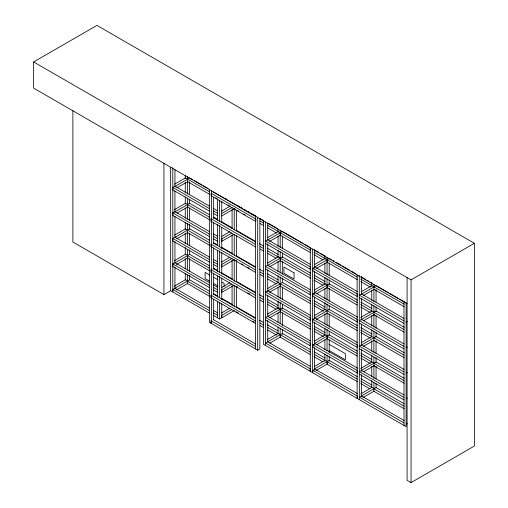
<?xml version="1.0" encoding="UTF-8"?>
<svg xmlns="http://www.w3.org/2000/svg" width="508" height="508" viewBox="0 0 508 508"><rect width="100%" height="100%" fill="white"/><g stroke="black" fill="none" stroke-linecap="round" stroke-linejoin="round"><path stroke-width="0.76" d="M407.086 303.74L33.63 88.132L33.63 61.957L96.945 25.4L474.37 243.307L474.37 446.043L411.055 482.6L407.086 480.308L407.086 277.565M174.676 184.131L185.337 177.971L187.49 179.216L174.828 186.531M209.213 210.972L172.784 189.941L172.784 187.439L174.936 186.195L209.309 206.038M189.573 177.787L187.42 179.026L209.417 191.726M176.828 187.846L187.49 181.693M174.193 209.804L185.522 203.264M209.213 236.442L172.784 215.411L172.784 212.909L174.936 211.665L209.309 231.508M175.012 211.817L187.674 204.508L187.674 206.978L177.013 213.131M174.606 235.096L185.268 228.943L187.42 230.181L174.758 237.496M209.213 261.957L172.784 240.925L172.784 238.423L174.936 237.179L209.309 257.023M221.482 211.157L230.143 206.153M176.759 238.798L187.42 232.639M232.296 207.397L221.634 213.55L221.634 216.027L234.296 208.718M174.193 260.807L185.522 254.267L187.674 255.505L187.674 258L176.346 264.541M209.213 287.471L172.784 266.44L172.784 263.938L174.936 262.7L209.309 282.537M175.012 262.82L187.674 255.505M221.666 236.442L229.667 231.826M231.819 233.07L221.818 238.843L221.818 241.313L233.82 234.385M174.193 286.245L185.522 279.705L187.674 280.943L187.674 283.445L176.346 289.985M72.885 110.598L72.885 242.03L163.932 294.596L170.624 290.735L209.213 312.991M172.796 167.659L172.796 291.967L172.784 289.458L189.573 279.806L209.512 291.313M221.412 262.122L230.08 257.118M267.449 237.693L278.111 231.54L310.528 250.165M232.232 258.362L221.564 264.516L221.564 266.973L234.232 259.664M310.344 264.37L267.722 239.763L265.57 241.008L310.248 266.802L310.248 269.304L265.57 243.51M282.442 231.464L280.289 232.702L280.264 235.255L269.602 241.408M267.602 240.094L280.264 232.778M221.666 287.445L229.667 282.829M267.633 262.985L278.295 256.826L280.448 258.07L280.448 260.541L269.786 266.694M231.819 284.067L221.818 289.839L221.818 292.335L233.82 285.407M267.786 265.379L282.442 256.934L310.623 273.202M221.666 312.884L229.667 308.267M267.379 288.658L278.047 282.505L280.2 283.743L267.532 291.059M231.819 309.505L221.818 315.278L221.818 317.779L234.48 310.471M310.528 303.651L280.289 286.195L280.289 283.693L282.442 282.448L310.623 298.717M213.341 315.373L219.602 318.986L221.755 317.748L221.755 303.492M314.3 264.687L324.968 258.528M269.532 292.36L280.2 286.201M329.203 258.382L327.05 259.626L357.295 277.089M314.452 267.081L327.12 259.772L313.969 252.152M312.871 268.345L357.549 294.138L357.549 296.64L312.871 270.847L312.871 268.345L315.024 267.1L357.645 291.706M316.452 268.402L327.12 262.242L327.12 259.772M267.633 313.982L278.295 307.829L280.448 309.067L280.448 311.563L269.786 317.722M267.786 316.382L282.442 307.962L310.623 324.237M314.49 289.973L325.152 283.82M316.643 293.688L327.304 287.528L327.304 285.058L314.642 292.373L314.642 293.605M312.871 293.815L357.549 319.608L357.549 322.11L312.871 296.316L312.871 293.815L315.024 292.57L357.645 317.176M267.633 339.42L278.295 333.267L280.448 334.505L280.448 337.007L269.786 343.167M267.786 341.82L280.448 334.505M310.528 354.686L280.289 337.223L280.289 334.721L282.442 333.483L310.623 349.752M314.236 315.652L324.898 309.493M209.347 189.262L209.347 322.275L257.702 350.196L259.855 348.952L259.855 218.313M314.389 318.046L327.05 310.737L313.969 303.136M312.871 319.329L357.549 345.129L357.549 347.631L312.871 321.831L312.871 319.329L315.024 318.091L357.645 342.69M361.156 291.795L371.818 285.642L404.152 304.216M316.389 319.348L327.05 313.195M373.907 286.753L376.06 285.515M361.309 294.196L373.971 286.88M363.309 295.51L373.971 289.357M33.63 61.957L411.055 279.864L474.37 243.307M314.49 340.976L325.152 334.816M314.642 343.37L327.304 336.061L327.304 338.55L316.643 344.71M312.871 344.849L357.549 370.643L357.549 373.145L312.871 347.351L312.871 344.849L315.024 343.605L357.645 368.211M360.674 317.468L372.008 310.928M361.493 319.481L374.161 312.172L372.542 311.239M363.493 320.796L374.161 314.642M314.49 366.414L325.152 360.255M312.871 370.364L357.549 396.157L357.549 398.659L312.871 372.866L312.871 370.364L315.024 369.119L357.645 393.725M361.086 342.76L371.754 336.607L373.907 337.845L361.245 345.161M315.976 370.542L327.304 364.001L327.304 361.499L326.231 360.877M363.239 346.462L373.907 340.303L404.152 357.702M406.133 322.161L407.213 321.539M360.674 368.471L372.008 361.931L374.161 363.169M363.493 371.824L374.161 365.665M406.133 347.631L407.213 347.008M360.674 393.91L372.008 387.369L374.161 388.607M362.826 397.656L374.161 391.109M406.133 373.145L407.213 372.523M406.133 398.659L407.213 398.043M406.133 424.18L407.213 423.558M190.265 178.181L192.322 179.375M194.386 180.562L201.949 184.931M203.321 185.725L208.134 188.5M225.317 198.425L226.695 199.219M238.271 205.943L242.392 208.324M244.456 209.512L245.828 210.306M247.891 211.499L249.955 212.687M251.327 213.481L255.454 215.862M260.261 218.643L263.703 220.624M268.51 223.406L277.451 228.562M283.127 231.858L303.06 243.37M304.432 244.164L309.245 246.939M314.744 250.114L318.872 252.495M320.243 253.289L325.056 256.07M329.889 258.782L331.267 259.575M332.638 260.369L334.016 261.163M336.08 262.35L340.887 265.132M342.265 265.925L349.828 270.288M351.199 271.082L356.013 273.863M361.512 277.038L365.633 279.419M367.011 280.213L369.075 281.4M370.446 282.194L371.824 282.988M376.745 285.909L388.43 292.659M389.807 293.453L398.056 298.215M399.428 299.009L404.241 301.784M213.296 192.005L255.911 216.611M360.731 279.07L371.729 285.42M260.172 221.075L263.608 223.063M267.735 225.444L278.047 231.394M187.42 181.527L209.417 194.227M215.608 197.803L216.98 198.596M227.978 204.946L229.356 205.74M234.055 208.496L235.426 209.29M237.49 210.483L238.862 211.277M243.675 214.052L245.053 214.846M260.172 223.577L263.608 225.558M267.735 227.94L276.669 233.102M280.289 235.204L310.528 252.666M313.969 254.654L322.904 259.81M327.05 262.128L357.295 279.591M360.731 281.572L370.357 287.128M373.907 289.255L404.152 306.718M213.43 208.42L217.551 210.801M404.114 318.51L361.493 293.903L359.34 295.148L404.025 320.942M172.784 187.439L209.213 208.471M213.341 210.852L217.462 213.233M213.341 213.354L217.462 215.735M359.34 297.65L404.025 323.444M209.512 214.763L189.573 203.257L187.42 204.495L209.417 217.195M213.633 217.145L217.761 219.526M221.882 221.907L232.194 227.857M357.384 300.126L329.203 283.851L327.05 285.096L357.295 302.558M360.826 302.108L371.824 308.458M236.207 230.219L255.454 241.332M259.575 243.713L263.703 246.094M267.138 248.082L278.136 254.432M314.058 275.19L325.056 281.54M404.241 327.254L376.06 310.985L373.907 312.223L404.152 329.686M213.709 217.792L255.638 241.999M186.061 203.575L187.141 204.197M325.691 284.124L327.304 285.058M360.731 304.54L371.729 310.89M260.172 246.545L263.608 248.533M267.735 250.914L278.047 256.864M310.528 275.634L280.289 258.172L280.289 260.674L310.528 278.136M313.969 277.622L324.968 283.972M255.549 244.431L210.871 218.637L210.871 221.139L255.549 246.932M187.42 206.997L209.417 219.697M260.172 249.047L263.608 251.028M267.735 253.409L275.984 258.172M327.05 287.598L357.295 305.06M360.731 307.042L370.357 312.598M313.969 280.124L322.904 285.28M373.907 314.725L404.152 332.188M213.43 233.89L217.551 236.271M310.344 289.839L267.722 265.233L265.57 266.478L310.248 292.271L310.248 294.773L265.57 268.98M404.114 343.98L361.493 319.373L359.34 320.618L404.025 346.412M172.784 212.909L209.213 233.94M213.341 236.322L217.462 238.703M213.341 238.824L217.462 241.205M359.34 323.12L404.025 348.913M209.512 240.278L189.573 228.771L187.42 230.016L209.417 242.716M213.633 242.659L217.761 245.04M221.882 247.421L232.194 253.378M236.207 255.74L255.454 266.852M259.575 269.234L263.703 271.615M267.138 273.596L278.136 279.946M357.384 325.641L329.203 309.372L327.05 310.61L357.295 328.073M360.826 327.628L371.824 333.972M314.058 300.704L325.056 307.054M404.241 352.768L376.06 336.499L373.907 337.744L404.152 355.206M213.709 243.262L255.638 267.468M360.731 330.06L371.729 336.41M260.172 272.059L263.608 274.047M267.735 276.428L278.047 282.378M280.289 283.693L310.528 301.155M255.549 269.9L210.871 244.107L210.871 246.609L255.549 272.402M187.42 232.518L209.417 245.218M235.426 260.274L236.804 261.068M241.611 263.849L242.989 264.643M247.802 267.418L249.174 268.211M260.172 274.561L263.608 276.549M267.735 278.93L275.984 283.693M313.969 305.638L323.59 311.194M327.05 313.112L357.295 330.575M360.731 332.562L370.357 338.118M213.43 259.404L217.551 261.785M310.344 315.354L267.722 290.754L265.57 291.992L310.248 317.792L310.248 320.288L265.57 294.494M404.114 369.494L361.493 344.888L359.34 346.132L404.025 371.926M172.784 238.423L209.213 259.455M213.341 261.836L217.462 264.217M213.341 264.338L217.462 266.719M359.34 348.634L404.025 374.428M209.512 265.798L189.573 254.286L187.42 255.53L209.417 268.23M213.633 268.18L217.761 270.561M221.882 272.942L232.194 278.892M236.207 281.254L255.454 292.367M259.575 294.748L263.703 297.129M267.138 299.11L278.136 305.46M314.058 326.219L325.056 332.569M357.384 351.155L329.203 334.886L327.05 336.131L357.295 353.593M360.826 353.143L371.824 359.493M404.241 378.289L376.06 362.014L359.34 371.646L404.025 397.447M213.023 268.383L255.638 292.983M325.691 335.128L327.304 336.061M360.731 355.575L371.729 361.925M260.172 297.58L263.608 299.561M267.735 301.942L278.047 307.899M310.528 326.669L280.289 309.207L280.289 311.709L310.528 329.171M313.969 328.651L324.968 335.001M373.907 363.258L404.152 380.721M255.549 295.421L210.871 269.621L210.871 272.123L255.549 297.923M187.42 258.032L209.417 270.732M236.112 286.188L237.49 286.982M247.802 292.938L249.86 294.126M260.172 300.082L263.608 302.063M267.735 304.444L275.984 309.207M313.969 331.153L323.59 336.709M327.05 338.633L357.295 356.089M360.731 358.077L370.357 363.633M373.907 365.76L404.152 383.223M209.855 275.107L205.105 272.364L205.105 278.581L209.855 281.318M213.925 277.457L217.996 279.806M222.066 282.156L224.098 283.331L224.098 286.436M329.07 344.24L345.351 353.644L345.351 359.855L329.07 350.457M213.925 283.667L217.996 286.017M213.43 284.918L217.551 287.299M310.344 340.874L267.722 316.268L265.57 317.513L310.248 343.306L310.248 345.808L265.57 320.008M361.493 370.408L404.114 395.008M172.784 263.938L209.213 284.975M213.341 287.357L217.462 289.738M213.341 289.852L217.462 292.233M359.34 374.148L404.025 399.942M213.633 293.694L217.761 296.075M221.882 298.456L232.194 304.406M236.207 306.769L255.454 317.881M259.575 320.262L263.703 322.644M267.138 324.631L278.136 330.981M314.058 351.733L325.056 358.083M357.384 376.676L329.203 360.401L314.642 368.808L314.642 370.059M360.826 378.657L371.824 385.007M404.241 403.803L376.06 387.528L359.34 397.167L404.025 422.961M213.023 293.897L255.638 318.503M187.42 281.045L209.417 293.745M260.172 323.094L263.608 325.076M267.735 327.457L278.047 333.413M327.05 361.645L357.295 379.108M360.731 381.089L371.729 387.439M280.289 334.721L310.528 352.184M313.969 354.171L324.968 360.521M373.907 388.772L404.152 406.235M255.549 320.935L210.871 295.142L210.871 297.644L255.549 323.437M187.42 283.547L209.417 296.247M357.295 381.61L327.05 364.147L327.05 355.435M360.731 383.591L369.672 388.753M236.112 311.702L238.176 312.896M252.609 321.227L253.987 322.021M260.172 325.596L263.608 327.577M267.735 329.959L276.669 335.121M313.969 356.673L322.904 361.829M404.152 408.737L373.907 391.274L373.907 382.549M174.936 288.214L209.309 308.058M213.43 310.439L217.551 312.82M310.344 366.389L267.722 341.782L265.57 343.027L310.248 368.821L310.248 371.323M361.493 395.923L404.114 420.529M172.784 289.458L209.213 310.49M213.341 312.871L217.462 315.252M213.709 319.811L255.638 344.018M255.549 346.45L210.871 320.656L210.871 323.158M411.055 279.864L411.055 482.6M406.133 302.374L406.133 426.682L357.124 398.386L357.124 274.872M403.981 301.13L404.025 425.463M376.06 289.458L376.06 302.127M376.06 306.876L376.06 311.633M376.06 315.589L376.06 328.257M376.06 332.213L376.06 336.969M376.06 340.925L376.06 353.593M376.06 357.549L376.06 362.306M376.06 366.262L376.06 378.93M376.06 383.68L376.06 387.642M373.907 284.366L373.907 301.79M373.907 305.746L373.907 327.127M373.907 331.083L373.907 352.463M373.907 357.213L373.907 378.587M371.754 283.127L371.754 286.296M371.754 290.252L371.754 300.546M371.754 304.502L371.754 311.633M371.754 315.589L371.754 325.882M371.754 329.838L371.754 336.969M371.754 340.925L371.754 351.219M371.754 355.175L371.754 362.306M371.754 366.262L371.754 376.555M371.754 380.511L371.754 387.642M361.429 276.454L361.429 294.665M361.429 298.621L361.429 320.002M361.429 323.958L361.429 345.338M361.429 349.294L361.429 371.469M361.429 374.631L361.429 396.805M359.277 275.323L359.34 399.663M329.203 263.138L329.203 275.806M329.203 279.768L329.203 284.518M329.203 288.474L329.203 301.142M329.203 305.899L329.203 309.855M329.203 313.811L329.203 327.273M329.203 331.235L329.203 335.191M329.203 339.941L329.203 352.609M329.203 356.572L329.203 361.321M327.05 257.258L327.05 274.676M327.05 278.638L327.05 300.012M327.05 303.974L327.05 325.349M327.05 329.311L327.05 350.685M324.898 256.013L324.898 259.182M324.898 263.138L324.898 273.431M324.898 277.393L324.898 284.518M324.898 288.474L324.898 298.767M324.898 302.73L324.898 309.855M324.898 313.811L324.898 324.104M324.898 328.066L324.898 335.191M324.898 339.941L324.898 349.44M324.898 354.197L324.898 361.321M314.579 249.339L314.579 268.345M314.579 271.513L314.579 293.681M314.579 296.85L314.579 319.018M314.579 322.186L314.579 344.354M314.579 347.523L314.579 369.691M312.426 249.003L312.426 372.516L263.417 344.284L263.417 220.77M310.274 247.758L310.274 371.272M282.353 236.15L282.353 248.818M282.353 252.774L282.353 257.531M282.353 261.487L282.353 274.155M282.353 278.111L282.353 282.867M282.353 287.617L282.353 299.491M282.353 304.241L282.353 308.991M282.353 312.953L282.353 325.622M282.353 329.578L282.353 334.327M280.2 230.27L280.2 247.688M280.2 251.644L280.2 273.025M280.2 276.981L280.2 298.361M280.2 302.317L280.2 323.698M280.2 328.447L280.2 337.153M278.047 229.025L278.047 232.194M278.047 236.15L278.047 246.444M278.047 250.4L278.047 257.531M278.047 261.487L278.047 271.78M278.047 275.736L278.047 282.867M278.047 287.617L278.047 297.116M278.047 301.073L278.047 308.991M278.047 312.953L278.047 322.453M278.047 327.203L278.047 334.327M267.722 223.145L267.722 239.77M267.722 243.732L267.722 265.106M267.722 269.856L267.722 291.236M267.722 295.192L267.722 316.573M267.722 320.529L267.722 341.909M265.57 222.009L265.57 345.529M257.702 217.176L257.702 350.196M255.549 215.932L255.549 348.952M236.385 210.401L236.385 230.988M236.385 235.737L236.385 256.324M236.385 261.074L236.385 281.661M236.385 286.41L236.385 307.791M234.232 208.477L234.232 229.857M234.232 234.607L234.232 255.194M234.232 259.944L234.232 281.324M234.232 285.28L234.232 306.661M232.08 209.614L232.08 228.613M232.08 234.95L232.08 253.949M232.08 260.286L232.08 279.286M232.08 285.623L232.08 305.416M221.755 201.352L221.755 213.233M221.755 215.608L221.755 222.733M221.755 227.482L221.755 248.863M221.755 252.819L221.755 274.199M221.755 278.155L221.755 299.536M219.602 200.222L219.602 221.602M219.602 225.558L219.602 246.939M219.602 250.895L219.602 272.275M219.602 276.231L219.602 297.612M219.602 302.362L219.602 318.986M217.449 198.977L217.449 220.358M217.449 224.314L217.449 245.694M217.449 250.444L217.449 271.824M217.449 275.781L217.449 297.161M217.449 301.117L217.462 317.754M213.652 197.18L213.652 218.554M213.652 222.517L213.652 243.891M213.652 247.853L213.652 269.227M213.652 273.19L213.652 294.564M213.652 299.314L213.652 319.9M211.499 190.506L211.499 323.52M189.573 181.794L189.573 194.462M189.573 199.212L189.573 203.962M189.573 207.924L189.573 220.593M189.573 224.549L189.573 229.299M189.573 233.261L189.573 245.929M189.573 249.885L189.573 254.635M189.573 258.597L189.573 271.266M189.573 275.222L189.573 279.978M187.42 176.701L187.42 194.126M187.42 198.082L187.42 219.462M187.42 223.418L187.42 244.799M187.42 249.549L187.42 270.135M187.42 274.885L187.42 283.591M185.268 175.463L185.268 178.626M185.268 182.588L185.268 192.881M185.268 196.837L185.268 203.962M185.268 207.924L185.268 218.218M185.268 222.174L185.268 229.299M185.268 233.261L185.268 243.554M185.268 247.51L185.268 254.635M185.268 258.597L185.268 268.891M185.268 273.641L185.268 279.978M174.949 169.583L174.949 187.001M174.949 190.957L174.949 212.338M174.949 216.294L174.949 237.674M174.949 241.63L174.949 263.011M174.949 266.967L174.949 289.135M170.644 167.208L170.644 290.722M163.932 163.163L163.932 294.596M255.822 219.043L211.144 193.25L211.144 195.751L255.822 221.545L255.822 219.043M294.062 272.853L283.934 267.005L283.934 273.221L294.062 279.07L294.062 272.853"/></g></svg>
